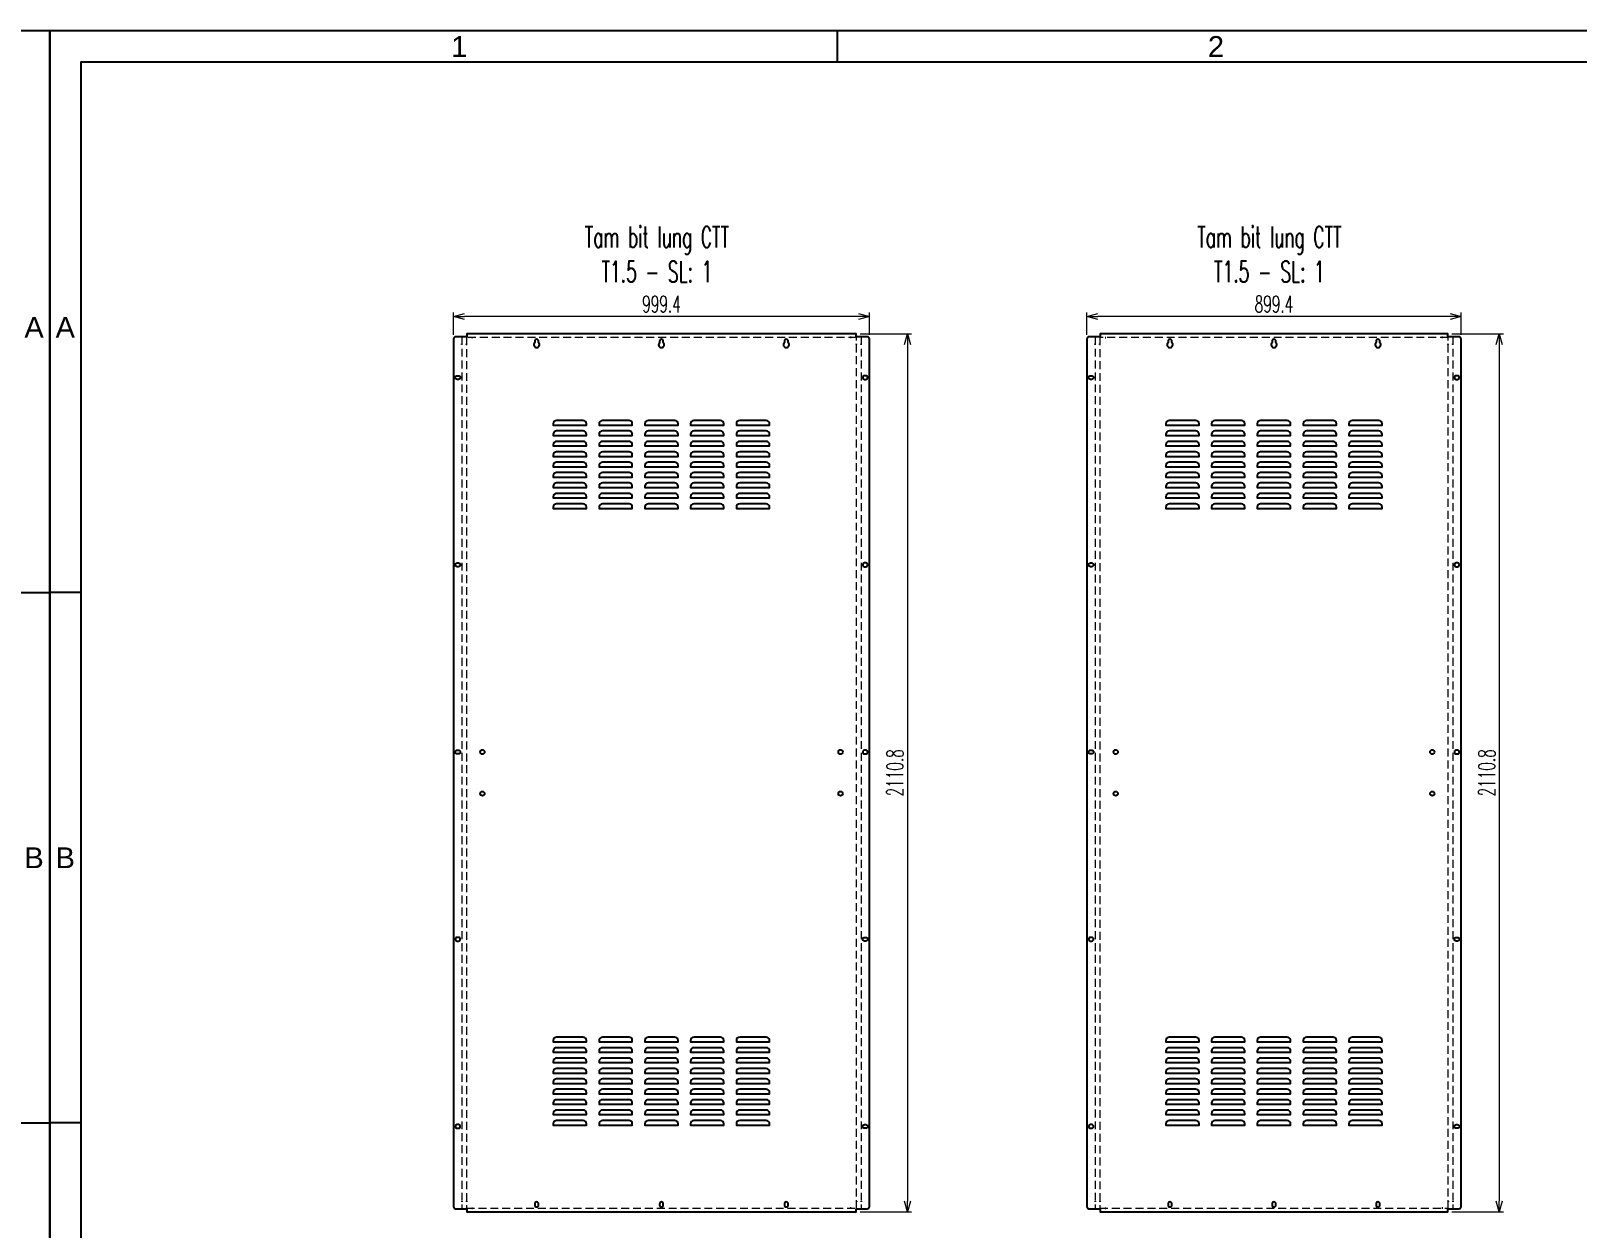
# Model space of a CAD drawing. Header units: millimetres. Extents: x 173893 to 258446, y -176540 to -123824.
# Drawn here: x 223101 to 226817, y -141211 to -138333 of the extents above; entities that cross this region are included whole.
import ezdxf
from ezdxf.enums import TextEntityAlignment as Align

# ---------------------------------------------------------------- set-up
doc = ezdxf.new("R2010")
doc.units = ezdxf.units.MM
doc.header["$LTSCALE"] = 3
doc.linetypes.add('HIDDEN', pattern=[9.525, 6.35, -3.175])
doc.layers.add('@.0.DM. NÉT CHÍNH', color=7, linetype='Continuous', lineweight=25)
doc.layers.add('@.DM. NÉT ĐỨT', color=8, linetype='HIDDEN', lineweight=9)
doc.layers.add('@.DM. KÍCH THƯỚC', color=8, linetype='Continuous', transparency=0.2)
for name, color, linetype in [('@.DM. NÉT CHÍNH', 7, 'Continuous'), ('@.DM. NÉT ĐỤC', 2, 'Continuous'), ('@.TEXT', 7, 'Continuous'), ('@.VISIBLE', 7, 'Continuous')]:
    doc.layers.add(name, color=color, linetype=linetype)
doc.styles.add('Ann_w01', font='romans.shx', dxfattribs={"width": 0.6, "bigfont": 'chineset.shx'})
doc.styles.add('Arial', font='arial.ttf')
doc.dimstyles.new('Dim 01_SC20', dxfattribs={"dimscale": 20, "dimtxt": 2, "dimasz": 1.3, "dimexe": 0.5, "dimexo": 0.5, "dimgap": 0.5, "dimtad": 1, "dimdec": 1, "dimzin": 12, "dimdsep": 46, "dimtxsty": 'Ann_w01', "dimblk": 'OPEN30', "dimcen": 1.5, "dimclrd": 6, "dimclre": 6, "dimclrt": 3, "dimadec": 1, "dimazin": 3, "dimtm": 1e-09, "dimtfac": 1, "dimtdec": 1, "dimtix": 1, "dimtmove": 0, "dimatfit": 3, "dimldrblk": 'OPEN30', "dimfxl": 1, "dimtolj": 1, "dimlwd": 0, "dimlwe": 0, "dimarcsym": 0})

# ---------------------------------------------------------------- blocks, each defined once
blk = doc.blocks.new('_Open30')
at = {"color": 0, "linetype": 'ByBlock', "lineweight": -2}
for p, q in [((-1, 0.27), (0, 0)), ((0, 0), (-1, -0.27)), ((0, 0), (-1, 0))]:
    blk.add_line(p, q, dxfattribs=at)
blk = doc.blocks.new('*D391')
at = {"layer": '@.DM. KÍCH THƯỚC', "color": 6, "lineweight": 0, "transparency": 16777216}
for p, q in [((225094.2, -139061), (225217.5, -139061)), ((225207.5, -139087), (225207.5, -141145.8)), ((225094.2, -141171.8), (225217.5, -141171.8))]:
    blk.add_line(p, q, dxfattribs=at)
at = {"layer": 'Defpoints', "color": 0, "transparency": 16777216}
for p in [(225084.2, -139061), (225084.2, -141171.8), (225207.5, -141171.8)]:
    blk.add_point(p, dxfattribs=at)
at = {"layer": '@.DM. KÍCH THƯỚC', "color": 6, "lineweight": 0, "transparency": 16777216, "xscale": 26, "yscale": 26, "zscale": 26}
for p, rotation in [((225207.5, -139061), 90), ((225207.5, -141171.8), 270)]:
    blk.add_blockref('_Open30', p, dxfattribs=dict(at, rotation=rotation))
at = {"layer": '@.DM. KÍCH THƯỚC', "color": 3, "transparency": 16777216, "insert": (225177.5, -140116.4), "char_height": 40, "attachment_point": 5, "rotation": 90, "style": 'Ann_w01'}
blk.add_mtext('\\A1;2110.8', dxfattribs=at)
blk = doc.blocks.new('*D392')
at = {"layer": '@.DM. KÍCH THƯỚC', "color": 6, "lineweight": 0, "transparency": 16777216}
for p, q in [((224116.6, -139063.4), (224116.6, -139009.7)), ((225089.9, -139019.7), (224142.6, -139019.7)), ((225115.9, -139063.4), (225115.9, -139009.7))]:
    blk.add_line(p, q, dxfattribs=at)
at = {"layer": 'Defpoints', "color": 0, "transparency": 16777216}
for p in [(224116.6, -139019.7), (224116.6, -139073.4), (225115.9, -139073.4)]:
    blk.add_point(p, dxfattribs=at)
at = {"layer": '@.DM. KÍCH THƯỚC', "color": 6, "lineweight": 0, "transparency": 16777216, "xscale": 26, "yscale": 26, "zscale": 26, "rotation": 180}
blk.add_blockref('_Open30', (224116.6, -139019.7), dxfattribs=at)
at = {"layer": '@.DM. KÍCH THƯỚC', "color": 6, "lineweight": 0, "transparency": 16777216, "xscale": 26, "yscale": 26, "zscale": 26}
blk.add_blockref('_Open30', (225115.9, -139019.7), dxfattribs=at)
at = {"layer": '@.DM. KÍCH THƯỚC', "color": 3, "transparency": 16777216, "insert": (224616.3, -138989.7), "char_height": 40, "attachment_point": 5, "style": 'Ann_w01'}
blk.add_mtext('\\A1;999.4', dxfattribs=at)
blk = doc.blocks.new('*D432')
at = {"layer": '@.DM. KÍCH THƯỚC', "color": 6, "lineweight": 0, "transparency": 16777216}
for p, q in [((226516.3, -139061), (226639.7, -139061)), ((226629.7, -139087), (226629.7, -141145.8)), ((226516.3, -141171.8), (226639.7, -141171.8))]:
    blk.add_line(p, q, dxfattribs=at)
at = {"layer": 'Defpoints', "color": 0, "transparency": 16777216}
for p in [(226506.3, -139061), (226506.3, -141171.8), (226629.7, -141171.8)]:
    blk.add_point(p, dxfattribs=at)
at = {"layer": '@.DM. KÍCH THƯỚC', "color": 6, "lineweight": 0, "transparency": 16777216, "xscale": 26, "yscale": 26, "zscale": 26}
for p, rotation in [((226629.7, -139061), 90), ((226629.7, -141171.8), 270)]:
    blk.add_blockref('_Open30', p, dxfattribs=dict(at, rotation=rotation))
at = {"layer": '@.DM. KÍCH THƯỚC', "color": 3, "transparency": 16777216, "insert": (226599.7, -140116.4), "char_height": 40, "attachment_point": 5, "rotation": 90, "style": 'Ann_w01'}
blk.add_mtext('\\A1;2110.8', dxfattribs=at)
blk = doc.blocks.new('*D433')
at = {"layer": '@.DM. KÍCH THƯỚC', "color": 6, "lineweight": 0, "transparency": 16777216}
for p, q in [((225638.7, -139063.4), (225638.7, -139009.7)), ((226512.1, -139019.7), (225664.7, -139019.7)), ((226538.1, -139063.4), (226538.1, -139009.7))]:
    blk.add_line(p, q, dxfattribs=at)
at = {"layer": 'Defpoints', "color": 0, "transparency": 16777216}
for p in [(225638.7, -139019.7), (225638.7, -139073.4), (226538.1, -139073.4)]:
    blk.add_point(p, dxfattribs=at)
at = {"layer": '@.DM. KÍCH THƯỚC', "color": 6, "lineweight": 0, "transparency": 16777216, "xscale": 26, "yscale": 26, "zscale": 26, "rotation": 180}
blk.add_blockref('_Open30', (225638.7, -139019.7), dxfattribs=at)
at = {"layer": '@.DM. KÍCH THƯỚC', "color": 6, "lineweight": 0, "transparency": 16777216, "xscale": 26, "yscale": 26, "zscale": 26}
blk.add_blockref('_Open30', (226538.1, -139019.7), dxfattribs=at)
at = {"layer": '@.DM. KÍCH THƯỚC', "color": 3, "transparency": 16777216, "insert": (226088.4, -138989.7), "char_height": 40, "attachment_point": 5, "style": 'Ann_w01'}
blk.add_mtext('\\A1;899.4', dxfattribs=at)
blk = doc.blocks.new('KHUNG BAN VE (Made by Tung)')
at = {"layer": '@.VISIBLE', "color": 8}
for p, q in [((75.75, 207), (75.75, 210)), ((3, 156), (0, 156)), ((294, 156), (297, 156)), ((3, 105), (0, 105)), ((294, 105), (297, 105))]:
    blk.add_line(p, q, dxfattribs=at)
for points in [[(0, 0), (297, 0), (297, 210), (0, 210)], [(3, 3), (294, 3), (294, 207), (3, 207)]]:
    blk.add_lwpolyline(points, close=True, dxfattribs=at)
at = {"layer": '@.TEXT', "color": 1, "style": 'Arial'}
for s, p in [('1', (39.375, 208.5)), ('2', (112.125, 208.5)), ('A', (1.5, 181.5)), ('A', (295.5, 181.5)), ('B', (1.5, 130.5)), ('B', (295.5, 130.5))]:
    blk.add_text(s, height=2, dxfattribs=at).set_placement(p, align=Align.MIDDLE_CENTER)
for tag, height, p in [('DESIGNER_NAME', 2, (38, 15.5)), ('PROJECT_CODE', 2, (258.5, 15.5)), ('SCALE', 2, (289, 15.5)), ('APPROVED_NAME', 2, (38, 10.5)), ('CUSTOMER_NAME', 2, (258.5, 10.5)), ('PAGE', 2, (289, 10.5)), ('DRAWING_NAME', 4, (173, 8)), ('TOTAL', 2, (289, 5.5))]:
    blk.add_attdef(tag, text='', height=height, dxfattribs=at).set_placement(p, align=Align.MIDDLE_CENTER)

msp = doc.modelspace()

# ---------------------------------------------------------------- linework, layer by layer
at = {"color": 2}
for points in [[(224428.26, -139269.7), (224364.26, -139269.7, 0.4142136), (224356.26, -139277.7), (224356.26, -139280.7), (224436.26, -139280.7), (224436.26, -139277.7, 0.4142136)], [(224538.26, -139269.7), (224474.26, -139269.7, 0.4142136), (224466.26, -139277.7), (224466.26, -139280.7), (224546.26, -139280.7), (224546.26, -139277.7, 0.4142136)], [(224648.26, -139269.7), (224584.26, -139269.7, 0.4142136), (224576.26, -139277.7), (224576.26, -139280.7), (224656.26, -139280.7), (224656.26, -139277.7, 0.4142136)], [(224758.26, -139269.7), (224694.26, -139269.7, 0.4142136), (224686.26, -139277.7), (224686.26, -139280.7), (224766.26, -139280.7), (224766.26, -139277.7, 0.4142136)], [(224868.26, -139269.7), (224804.26, -139269.7, 0.4142136), (224796.26, -139277.7), (224796.26, -139280.7), (224876.26, -139280.7), (224876.26, -139277.7, 0.4142136)], [(225900.41, -139269.7), (225836.41, -139269.7, 0.4142136), (225828.41, -139277.7), (225828.41, -139280.7), (225908.41, -139280.7), (225908.41, -139277.7, 0.4142136)], [(226010.41, -139269.7), (225946.41, -139269.7, 0.4142136), (225938.41, -139277.7), (225938.41, -139280.7), (226018.41, -139280.7), (226018.41, -139277.7, 0.4142136)], [(226120.41, -139269.7), (226056.41, -139269.7, 0.4142136), (226048.41, -139277.7), (226048.41, -139280.7), (226128.41, -139280.7), (226128.41, -139277.7, 0.4142136)], [(226230.41, -139269.7), (226166.41, -139269.7, 0.4142136), (226158.41, -139277.7), (226158.41, -139280.7), (226238.41, -139280.7), (226238.41, -139277.7, 0.4142136)], [(226340.41, -139269.7), (226276.41, -139269.7, 0.4142136), (226268.41, -139277.7), (226268.41, -139280.7), (226348.41, -139280.7), (226348.41, -139277.7, 0.4142136)], [(224428.26, -139294.7), (224364.26, -139294.7, 0.4142136), (224356.26, -139302.7), (224356.26, -139305.7), (224436.26, -139305.7), (224436.26, -139302.7, 0.4142136)], [(224538.26, -139294.7), (224474.26, -139294.7, 0.4142136), (224466.26, -139302.7), (224466.26, -139305.7), (224546.26, -139305.7), (224546.26, -139302.7, 0.4142136)], [(224648.26, -139294.7), (224584.26, -139294.7, 0.4142136), (224576.26, -139302.7), (224576.26, -139305.7), (224656.26, -139305.7), (224656.26, -139302.7, 0.4142136)], [(224758.26, -139294.7), (224694.26, -139294.7, 0.4142136), (224686.26, -139302.7), (224686.26, -139305.7), (224766.26, -139305.7), (224766.26, -139302.7, 0.4142136)], [(224868.26, -139294.7), (224804.26, -139294.7, 0.4142136), (224796.26, -139302.7), (224796.26, -139305.7), (224876.26, -139305.7), (224876.26, -139302.7, 0.4142136)], [(225900.41, -139294.7), (225836.41, -139294.7, 0.4142136), (225828.41, -139302.7), (225828.41, -139305.7), (225908.41, -139305.7), (225908.41, -139302.7, 0.4142136)], [(226010.41, -139294.7), (225946.41, -139294.7, 0.4142136), (225938.41, -139302.7), (225938.41, -139305.7), (226018.41, -139305.7), (226018.41, -139302.7, 0.4142136)], [(226120.41, -139294.7), (226056.41, -139294.7, 0.4142136), (226048.41, -139302.7), (226048.41, -139305.7), (226128.41, -139305.7), (226128.41, -139302.7, 0.4142136)], [(226230.41, -139294.7), (226166.41, -139294.7, 0.4142136), (226158.41, -139302.7), (226158.41, -139305.7), (226238.41, -139305.7), (226238.41, -139302.7, 0.4142136)], [(226340.41, -139294.7), (226276.41, -139294.7, 0.4142136), (226268.41, -139302.7), (226268.41, -139305.7), (226348.41, -139305.7), (226348.41, -139302.7, 0.4142136)], [(224428.26, -139319.7), (224364.26, -139319.7, 0.4142136), (224356.26, -139327.7), (224356.26, -139330.7), (224436.26, -139330.7), (224436.26, -139327.7, 0.4142136)], [(224428.26, -139344.7), (224364.26, -139344.7, 0.4142136), (224356.26, -139352.7), (224356.26, -139355.7), (224436.26, -139355.7), (224436.26, -139352.7, 0.4142136)], [(224538.26, -139319.7), (224474.26, -139319.7, 0.4142136), (224466.26, -139327.7), (224466.26, -139330.7), (224546.26, -139330.7), (224546.26, -139327.7, 0.4142136)], [(224538.26, -139344.7), (224474.26, -139344.7, 0.4142136), (224466.26, -139352.7), (224466.26, -139355.7), (224546.26, -139355.7), (224546.26, -139352.7, 0.4142136)], [(224648.26, -139319.7), (224584.26, -139319.7, 0.4142136), (224576.26, -139327.7), (224576.26, -139330.7), (224656.26, -139330.7), (224656.26, -139327.7, 0.4142136)], [(224648.26, -139344.7), (224584.26, -139344.7, 0.4142136), (224576.26, -139352.7), (224576.26, -139355.7), (224656.26, -139355.7), (224656.26, -139352.7, 0.4142136)], [(224758.26, -139319.7), (224694.26, -139319.7, 0.4142136), (224686.26, -139327.7), (224686.26, -139330.7), (224766.26, -139330.7), (224766.26, -139327.7, 0.4142136)], [(224758.26, -139344.7), (224694.26, -139344.7, 0.4142136), (224686.26, -139352.7), (224686.26, -139355.7), (224766.26, -139355.7), (224766.26, -139352.7, 0.4142136)], [(224868.26, -139319.7), (224804.26, -139319.7, 0.4142136), (224796.26, -139327.7), (224796.26, -139330.7), (224876.26, -139330.7), (224876.26, -139327.7, 0.4142136)], [(224868.26, -139344.7), (224804.26, -139344.7, 0.4142136), (224796.26, -139352.7), (224796.26, -139355.7), (224876.26, -139355.7), (224876.26, -139352.7, 0.4142136)], [(225900.41, -139319.7), (225836.41, -139319.7, 0.4142136), (225828.41, -139327.7), (225828.41, -139330.7), (225908.41, -139330.7), (225908.41, -139327.7, 0.4142136)], [(225900.41, -139344.7), (225836.41, -139344.7, 0.4142136), (225828.41, -139352.7), (225828.41, -139355.7), (225908.41, -139355.7), (225908.41, -139352.7, 0.4142136)], [(226010.41, -139319.7), (225946.41, -139319.7, 0.4142136), (225938.41, -139327.7), (225938.41, -139330.7), (226018.41, -139330.7), (226018.41, -139327.7, 0.4142136)], [(226010.41, -139344.7), (225946.41, -139344.7, 0.4142136), (225938.41, -139352.7), (225938.41, -139355.7), (226018.41, -139355.7), (226018.41, -139352.7, 0.4142136)], [(226120.41, -139319.7), (226056.41, -139319.7, 0.4142136), (226048.41, -139327.7), (226048.41, -139330.7), (226128.41, -139330.7), (226128.41, -139327.7, 0.4142136)], [(226120.41, -139344.7), (226056.41, -139344.7, 0.4142136), (226048.41, -139352.7), (226048.41, -139355.7), (226128.41, -139355.7), (226128.41, -139352.7, 0.4142136)], [(226230.41, -139319.7), (226166.41, -139319.7, 0.4142136), (226158.41, -139327.7), (226158.41, -139330.7), (226238.41, -139330.7), (226238.41, -139327.7, 0.4142136)], [(226230.41, -139344.7), (226166.41, -139344.7, 0.4142136), (226158.41, -139352.7), (226158.41, -139355.7), (226238.41, -139355.7), (226238.41, -139352.7, 0.4142136)], [(226340.41, -139319.7), (226276.41, -139319.7, 0.4142136), (226268.41, -139327.7), (226268.41, -139330.7), (226348.41, -139330.7), (226348.41, -139327.7, 0.4142136)], [(226340.41, -139344.7), (226276.41, -139344.7, 0.4142136), (226268.41, -139352.7), (226268.41, -139355.7), (226348.41, -139355.7), (226348.41, -139352.7, 0.4142136)], [(224428.26, -139369.7), (224364.26, -139369.7, 0.4142136), (224356.26, -139377.7), (224356.26, -139380.7), (224436.26, -139380.7), (224436.26, -139377.7, 0.4142136)], [(224538.26, -139369.7), (224474.26, -139369.7, 0.4142136), (224466.26, -139377.7), (224466.26, -139380.7), (224546.26, -139380.7), (224546.26, -139377.7, 0.4142136)], [(224648.26, -139369.7), (224584.26, -139369.7, 0.4142136), (224576.26, -139377.7), (224576.26, -139380.7), (224656.26, -139380.7), (224656.26, -139377.7, 0.4142136)], [(224758.26, -139369.7), (224694.26, -139369.7, 0.4142136), (224686.26, -139377.7), (224686.26, -139380.7), (224766.26, -139380.7), (224766.26, -139377.7, 0.4142136)], [(224868.26, -139369.7), (224804.26, -139369.7, 0.4142136), (224796.26, -139377.7), (224796.26, -139380.7), (224876.26, -139380.7), (224876.26, -139377.7, 0.4142136)], [(225900.41, -139369.7), (225836.41, -139369.7, 0.4142136), (225828.41, -139377.7), (225828.41, -139380.7), (225908.41, -139380.7), (225908.41, -139377.7, 0.4142136)], [(226010.41, -139369.7), (225946.41, -139369.7, 0.4142136), (225938.41, -139377.7), (225938.41, -139380.7), (226018.41, -139380.7), (226018.41, -139377.7, 0.4142136)], [(226120.41, -139369.7), (226056.41, -139369.7, 0.4142136), (226048.41, -139377.7), (226048.41, -139380.7), (226128.41, -139380.7), (226128.41, -139377.7, 0.4142136)], [(226230.41, -139369.7), (226166.41, -139369.7, 0.4142136), (226158.41, -139377.7), (226158.41, -139380.7), (226238.41, -139380.7), (226238.41, -139377.7, 0.4142136)], [(226340.41, -139369.7), (226276.41, -139369.7, 0.4142136), (226268.41, -139377.7), (226268.41, -139380.7), (226348.41, -139380.7), (226348.41, -139377.7, 0.4142136)], [(224428.26, -139394.7), (224364.26, -139394.7, 0.4142136), (224356.26, -139402.7), (224356.26, -139405.7), (224436.26, -139405.7), (224436.26, -139402.7, 0.4142136)], [(224428.26, -139419.7), (224364.26, -139419.7, 0.4142136), (224356.26, -139427.7), (224356.26, -139430.7), (224436.26, -139430.7), (224436.26, -139427.7, 0.4142136)], [(224538.26, -139394.7), (224474.26, -139394.7, 0.4142136), (224466.26, -139402.7), (224466.26, -139405.7), (224546.26, -139405.7), (224546.26, -139402.7, 0.4142136)], [(224538.26, -139419.7), (224474.26, -139419.7, 0.4142136), (224466.26, -139427.7), (224466.26, -139430.7), (224546.26, -139430.7), (224546.26, -139427.7, 0.4142136)], [(224648.26, -139394.7), (224584.26, -139394.7, 0.4142136), (224576.26, -139402.7), (224576.26, -139405.7), (224656.26, -139405.7), (224656.26, -139402.7, 0.4142136)], [(224648.26, -139419.7), (224584.26, -139419.7, 0.4142136), (224576.26, -139427.7), (224576.26, -139430.7), (224656.26, -139430.7), (224656.26, -139427.7, 0.4142136)], [(224758.26, -139394.7), (224694.26, -139394.7, 0.4142136), (224686.26, -139402.7), (224686.26, -139405.7), (224766.26, -139405.7), (224766.26, -139402.7, 0.4142136)], [(224758.26, -139419.7), (224694.26, -139419.7, 0.4142136), (224686.26, -139427.7), (224686.26, -139430.7), (224766.26, -139430.7), (224766.26, -139427.7, 0.4142136)], [(224868.26, -139394.7), (224804.26, -139394.7, 0.4142136), (224796.26, -139402.7), (224796.26, -139405.7), (224876.26, -139405.7), (224876.26, -139402.7, 0.4142136)], [(224868.26, -139419.7), (224804.26, -139419.7, 0.4142136), (224796.26, -139427.7), (224796.26, -139430.7), (224876.26, -139430.7), (224876.26, -139427.7, 0.4142136)], [(225900.41, -139394.7), (225836.41, -139394.7, 0.4142136), (225828.41, -139402.7), (225828.41, -139405.7), (225908.41, -139405.7), (225908.41, -139402.7, 0.4142136)], [(225900.41, -139419.7), (225836.41, -139419.7, 0.4142136), (225828.41, -139427.7), (225828.41, -139430.7), (225908.41, -139430.7), (225908.41, -139427.7, 0.4142136)], [(226010.41, -139394.7), (225946.41, -139394.7, 0.4142136), (225938.41, -139402.7), (225938.41, -139405.7), (226018.41, -139405.7), (226018.41, -139402.7, 0.4142136)], [(226010.41, -139419.7), (225946.41, -139419.7, 0.4142136), (225938.41, -139427.7), (225938.41, -139430.7), (226018.41, -139430.7), (226018.41, -139427.7, 0.4142136)], [(226120.41, -139394.7), (226056.41, -139394.7, 0.4142136), (226048.41, -139402.7), (226048.41, -139405.7), (226128.41, -139405.7), (226128.41, -139402.7, 0.4142136)], [(226120.41, -139419.7), (226056.41, -139419.7, 0.4142136), (226048.41, -139427.7), (226048.41, -139430.7), (226128.41, -139430.7), (226128.41, -139427.7, 0.4142136)], [(226230.41, -139394.7), (226166.41, -139394.7, 0.4142136), (226158.41, -139402.7), (226158.41, -139405.7), (226238.41, -139405.7), (226238.41, -139402.7, 0.4142136)], [(226230.41, -139419.7), (226166.41, -139419.7, 0.4142136), (226158.41, -139427.7), (226158.41, -139430.7), (226238.41, -139430.7), (226238.41, -139427.7, 0.4142136)], [(226340.41, -139394.7), (226276.41, -139394.7, 0.4142136), (226268.41, -139402.7), (226268.41, -139405.7), (226348.41, -139405.7), (226348.41, -139402.7, 0.4142136)], [(226340.41, -139419.7), (226276.41, -139419.7, 0.4142136), (226268.41, -139427.7), (226268.41, -139430.7), (226348.41, -139430.7), (226348.41, -139427.7, 0.4142136)], [(224428.26, -139444.7), (224364.26, -139444.7, 0.4142136), (224356.26, -139452.7), (224356.26, -139455.7), (224436.26, -139455.7), (224436.26, -139452.7, 0.4142136)], [(224538.26, -139444.7), (224474.26, -139444.7, 0.4142136), (224466.26, -139452.7), (224466.26, -139455.7), (224546.26, -139455.7), (224546.26, -139452.7, 0.4142136)], [(224648.26, -139444.7), (224584.26, -139444.7, 0.4142136), (224576.26, -139452.7), (224576.26, -139455.7), (224656.26, -139455.7), (224656.26, -139452.7, 0.4142136)], [(224758.26, -139444.7), (224694.26, -139444.7, 0.4142136), (224686.26, -139452.7), (224686.26, -139455.7), (224766.26, -139455.7), (224766.26, -139452.7, 0.4142136)], [(224868.26, -139444.7), (224804.26, -139444.7, 0.4142136), (224796.26, -139452.7), (224796.26, -139455.7), (224876.26, -139455.7), (224876.26, -139452.7, 0.4142136)], [(225900.41, -139444.7), (225836.41, -139444.7, 0.4142136), (225828.41, -139452.7), (225828.41, -139455.7), (225908.41, -139455.7), (225908.41, -139452.7, 0.4142136)], [(226010.41, -139444.7), (225946.41, -139444.7, 0.4142136), (225938.41, -139452.7), (225938.41, -139455.7), (226018.41, -139455.7), (226018.41, -139452.7, 0.4142136)], [(226120.41, -139444.7), (226056.41, -139444.7, 0.4142136), (226048.41, -139452.7), (226048.41, -139455.7), (226128.41, -139455.7), (226128.41, -139452.7, 0.4142136)], [(226230.41, -139444.7), (226166.41, -139444.7, 0.4142136), (226158.41, -139452.7), (226158.41, -139455.7), (226238.41, -139455.7), (226238.41, -139452.7, 0.4142136)], [(226340.41, -139444.7), (226276.41, -139444.7, 0.4142136), (226268.41, -139452.7), (226268.41, -139455.7), (226348.41, -139455.7), (226348.41, -139452.7, 0.4142136)], [(224428.26, -139469.7), (224364.26, -139469.7, 0.4142136), (224356.26, -139477.7), (224356.26, -139480.7), (224436.26, -139480.7), (224436.26, -139477.7, 0.4142136)], [(224538.26, -139469.7), (224474.26, -139469.7, 0.4142136), (224466.26, -139477.7), (224466.26, -139480.7), (224546.26, -139480.7), (224546.26, -139477.7, 0.4142136)], [(224648.26, -139469.7), (224584.26, -139469.7, 0.4142136), (224576.26, -139477.7), (224576.26, -139480.7), (224656.26, -139480.7), (224656.26, -139477.7, 0.4142136)], [(224758.26, -139469.7), (224694.26, -139469.7, 0.4142136), (224686.26, -139477.7), (224686.26, -139480.7), (224766.26, -139480.7), (224766.26, -139477.7, 0.4142136)], [(224868.26, -139469.7), (224804.26, -139469.7, 0.4142136), (224796.26, -139477.7), (224796.26, -139480.7), (224876.26, -139480.7), (224876.26, -139477.7, 0.4142136)], [(225900.41, -139469.7), (225836.41, -139469.7, 0.4142136), (225828.41, -139477.7), (225828.41, -139480.7), (225908.41, -139480.7), (225908.41, -139477.7, 0.4142136)], [(226010.41, -139469.7), (225946.41, -139469.7, 0.4142136), (225938.41, -139477.7), (225938.41, -139480.7), (226018.41, -139480.7), (226018.41, -139477.7, 0.4142136)], [(226120.41, -139469.7), (226056.41, -139469.7, 0.4142136), (226048.41, -139477.7), (226048.41, -139480.7), (226128.41, -139480.7), (226128.41, -139477.7, 0.4142136)], [(226230.41, -139469.7), (226166.41, -139469.7, 0.4142136), (226158.41, -139477.7), (226158.41, -139480.7), (226238.41, -139480.7), (226238.41, -139477.7, 0.4142136)], [(226340.41, -139469.7), (226276.41, -139469.7, 0.4142136), (226268.41, -139477.7), (226268.41, -139480.7), (226348.41, -139480.7), (226348.41, -139477.7, 0.4142136)], [(224428.26, -140752.1), (224364.26, -140752.1, 0.4142136), (224356.26, -140760.1), (224356.26, -140763.1), (224436.26, -140763.1), (224436.26, -140760.1, 0.4142136)], [(224538.26, -140752.1), (224474.26, -140752.1, 0.4142136), (224466.26, -140760.1), (224466.26, -140763.1), (224546.26, -140763.1), (224546.26, -140760.1, 0.4142136)], [(224648.26, -140752.1), (224584.26, -140752.1, 0.4142136), (224576.26, -140760.1), (224576.26, -140763.1), (224656.26, -140763.1), (224656.26, -140760.1, 0.4142136)], [(224758.26, -140752.1), (224694.26, -140752.1, 0.4142136), (224686.26, -140760.1), (224686.26, -140763.1), (224766.26, -140763.1), (224766.26, -140760.1, 0.4142136)], [(224868.26, -140752.1), (224804.26, -140752.1, 0.4142136), (224796.26, -140760.1), (224796.26, -140763.1), (224876.26, -140763.1), (224876.26, -140760.1, 0.4142136)], [(225900.41, -140752.1), (225836.41, -140752.1, 0.4142136), (225828.41, -140760.1), (225828.41, -140763.1), (225908.41, -140763.1), (225908.41, -140760.1, 0.4142136)], [(226010.41, -140752.1), (225946.41, -140752.1, 0.4142136), (225938.41, -140760.1), (225938.41, -140763.1), (226018.41, -140763.1), (226018.41, -140760.1, 0.4142136)], [(226120.41, -140752.1), (226056.41, -140752.1, 0.4142136), (226048.41, -140760.1), (226048.41, -140763.1), (226128.41, -140763.1), (226128.41, -140760.1, 0.4142136)], [(226230.41, -140752.1), (226166.41, -140752.1, 0.4142136), (226158.41, -140760.1), (226158.41, -140763.1), (226238.41, -140763.1), (226238.41, -140760.1, 0.4142136)], [(226340.41, -140752.1), (226276.41, -140752.1, 0.4142136), (226268.41, -140760.1), (226268.41, -140763.1), (226348.41, -140763.1), (226348.41, -140760.1, 0.4142136)], [(224428.26, -140777.1), (224364.26, -140777.1, 0.4142136), (224356.26, -140785.1), (224356.26, -140788.1), (224436.26, -140788.1), (224436.26, -140785.1, 0.4142136)], [(224428.26, -140802.1), (224364.26, -140802.1, 0.4142136), (224356.26, -140810.1), (224356.26, -140813.1), (224436.26, -140813.1), (224436.26, -140810.1, 0.4142136)], [(224538.26, -140777.1), (224474.26, -140777.1, 0.4142136), (224466.26, -140785.1), (224466.26, -140788.1), (224546.26, -140788.1), (224546.26, -140785.1, 0.4142136)], [(224538.26, -140802.1), (224474.26, -140802.1, 0.4142136), (224466.26, -140810.1), (224466.26, -140813.1), (224546.26, -140813.1), (224546.26, -140810.1, 0.4142136)], [(224648.26, -140777.1), (224584.26, -140777.1, 0.4142136), (224576.26, -140785.1), (224576.26, -140788.1), (224656.26, -140788.1), (224656.26, -140785.1, 0.4142136)], [(224648.26, -140802.1), (224584.26, -140802.1, 0.4142136), (224576.26, -140810.1), (224576.26, -140813.1), (224656.26, -140813.1), (224656.26, -140810.1, 0.4142136)], [(224758.26, -140777.1), (224694.26, -140777.1, 0.4142136), (224686.26, -140785.1), (224686.26, -140788.1), (224766.26, -140788.1), (224766.26, -140785.1, 0.4142136)], [(224758.26, -140802.1), (224694.26, -140802.1, 0.4142136), (224686.26, -140810.1), (224686.26, -140813.1), (224766.26, -140813.1), (224766.26, -140810.1, 0.4142136)], [(224868.26, -140777.1), (224804.26, -140777.1, 0.4142136), (224796.26, -140785.1), (224796.26, -140788.1), (224876.26, -140788.1), (224876.26, -140785.1, 0.4142136)], [(224868.26, -140802.1), (224804.26, -140802.1, 0.4142136), (224796.26, -140810.1), (224796.26, -140813.1), (224876.26, -140813.1), (224876.26, -140810.1, 0.4142136)], [(225900.41, -140777.1), (225836.41, -140777.1, 0.4142136), (225828.41, -140785.1), (225828.41, -140788.1), (225908.41, -140788.1), (225908.41, -140785.1, 0.4142136)], [(225900.41, -140802.1), (225836.41, -140802.1, 0.4142136), (225828.41, -140810.1), (225828.41, -140813.1), (225908.41, -140813.1), (225908.41, -140810.1, 0.4142136)], [(226010.41, -140777.1), (225946.41, -140777.1, 0.4142136), (225938.41, -140785.1), (225938.41, -140788.1), (226018.41, -140788.1), (226018.41, -140785.1, 0.4142136)], [(226010.41, -140802.1), (225946.41, -140802.1, 0.4142136), (225938.41, -140810.1), (225938.41, -140813.1), (226018.41, -140813.1), (226018.41, -140810.1, 0.4142136)], [(226120.41, -140777.1), (226056.41, -140777.1, 0.4142136), (226048.41, -140785.1), (226048.41, -140788.1), (226128.41, -140788.1), (226128.41, -140785.1, 0.4142136)], [(226120.41, -140802.1), (226056.41, -140802.1, 0.4142136), (226048.41, -140810.1), (226048.41, -140813.1), (226128.41, -140813.1), (226128.41, -140810.1, 0.4142136)], [(226230.41, -140777.1), (226166.41, -140777.1, 0.4142136), (226158.41, -140785.1), (226158.41, -140788.1), (226238.41, -140788.1), (226238.41, -140785.1, 0.4142136)], [(226230.41, -140802.1), (226166.41, -140802.1, 0.4142136), (226158.41, -140810.1), (226158.41, -140813.1), (226238.41, -140813.1), (226238.41, -140810.1, 0.4142136)], [(226340.41, -140777.1), (226276.41, -140777.1, 0.4142136), (226268.41, -140785.1), (226268.41, -140788.1), (226348.41, -140788.1), (226348.41, -140785.1, 0.4142136)], [(226340.41, -140802.1), (226276.41, -140802.1, 0.4142136), (226268.41, -140810.1), (226268.41, -140813.1), (226348.41, -140813.1), (226348.41, -140810.1, 0.4142136)], [(224428.26, -140827.1), (224364.26, -140827.1, 0.4142136), (224356.26, -140835.1), (224356.26, -140838.1), (224436.26, -140838.1), (224436.26, -140835.1, 0.4142136)], [(224538.26, -140827.1), (224474.26, -140827.1, 0.4142136), (224466.26, -140835.1), (224466.26, -140838.1), (224546.26, -140838.1), (224546.26, -140835.1, 0.4142136)], [(224648.26, -140827.1), (224584.26, -140827.1, 0.4142136), (224576.26, -140835.1), (224576.26, -140838.1), (224656.26, -140838.1), (224656.26, -140835.1, 0.4142136)], [(224758.26, -140827.1), (224694.26, -140827.1, 0.4142136), (224686.26, -140835.1), (224686.26, -140838.1), (224766.26, -140838.1), (224766.26, -140835.1, 0.4142136)], [(224868.26, -140827.1), (224804.26, -140827.1, 0.4142136), (224796.26, -140835.1), (224796.26, -140838.1), (224876.26, -140838.1), (224876.26, -140835.1, 0.4142136)], [(225900.41, -140827.1), (225836.41, -140827.1, 0.4142136), (225828.41, -140835.1), (225828.41, -140838.1), (225908.41, -140838.1), (225908.41, -140835.1, 0.4142136)], [(226010.41, -140827.1), (225946.41, -140827.1, 0.4142136), (225938.41, -140835.1), (225938.41, -140838.1), (226018.41, -140838.1), (226018.41, -140835.1, 0.4142136)], [(226120.41, -140827.1), (226056.41, -140827.1, 0.4142136), (226048.41, -140835.1), (226048.41, -140838.1), (226128.41, -140838.1), (226128.41, -140835.1, 0.4142136)], [(226230.41, -140827.1), (226166.41, -140827.1, 0.4142136), (226158.41, -140835.1), (226158.41, -140838.1), (226238.41, -140838.1), (226238.41, -140835.1, 0.4142136)], [(226340.41, -140827.1), (226276.41, -140827.1, 0.4142136), (226268.41, -140835.1), (226268.41, -140838.1), (226348.41, -140838.1), (226348.41, -140835.1, 0.4142136)], [(224428.26, -140852.1), (224364.26, -140852.1, 0.4142136), (224356.26, -140860.1), (224356.26, -140863.1), (224436.26, -140863.1), (224436.26, -140860.1, 0.4142136)], [(224428.26, -140877.1), (224364.26, -140877.1, 0.4142136), (224356.26, -140885.1), (224356.26, -140888.1), (224436.26, -140888.1), (224436.26, -140885.1, 0.4142136)], [(224538.26, -140852.1), (224474.26, -140852.1, 0.4142136), (224466.26, -140860.1), (224466.26, -140863.1), (224546.26, -140863.1), (224546.26, -140860.1, 0.4142136)], [(224538.26, -140877.1), (224474.26, -140877.1, 0.4142136), (224466.26, -140885.1), (224466.26, -140888.1), (224546.26, -140888.1), (224546.26, -140885.1, 0.4142136)], [(224648.26, -140852.1), (224584.26, -140852.1, 0.4142136), (224576.26, -140860.1), (224576.26, -140863.1), (224656.26, -140863.1), (224656.26, -140860.1, 0.4142136)], [(224648.26, -140877.1), (224584.26, -140877.1, 0.4142136), (224576.26, -140885.1), (224576.26, -140888.1), (224656.26, -140888.1), (224656.26, -140885.1, 0.4142136)], [(224758.26, -140852.1), (224694.26, -140852.1, 0.4142136), (224686.26, -140860.1), (224686.26, -140863.1), (224766.26, -140863.1), (224766.26, -140860.1, 0.4142136)], [(224758.26, -140877.1), (224694.26, -140877.1, 0.4142136), (224686.26, -140885.1), (224686.26, -140888.1), (224766.26, -140888.1), (224766.26, -140885.1, 0.4142136)], [(224868.26, -140852.1), (224804.26, -140852.1, 0.4142136), (224796.26, -140860.1), (224796.26, -140863.1), (224876.26, -140863.1), (224876.26, -140860.1, 0.4142136)], [(224868.26, -140877.1), (224804.26, -140877.1, 0.4142136), (224796.26, -140885.1), (224796.26, -140888.1), (224876.26, -140888.1), (224876.26, -140885.1, 0.4142136)], [(225900.41, -140852.1), (225836.41, -140852.1, 0.4142136), (225828.41, -140860.1), (225828.41, -140863.1), (225908.41, -140863.1), (225908.41, -140860.1, 0.4142136)], [(225900.41, -140877.1), (225836.41, -140877.1, 0.4142136), (225828.41, -140885.1), (225828.41, -140888.1), (225908.41, -140888.1), (225908.41, -140885.1, 0.4142136)], [(226010.41, -140852.1), (225946.41, -140852.1, 0.4142136), (225938.41, -140860.1), (225938.41, -140863.1), (226018.41, -140863.1), (226018.41, -140860.1, 0.4142136)], [(226010.41, -140877.1), (225946.41, -140877.1, 0.4142136), (225938.41, -140885.1), (225938.41, -140888.1), (226018.41, -140888.1), (226018.41, -140885.1, 0.4142136)], [(226120.41, -140852.1), (226056.41, -140852.1, 0.4142136), (226048.41, -140860.1), (226048.41, -140863.1), (226128.41, -140863.1), (226128.41, -140860.1, 0.4142136)], [(226120.41, -140877.1), (226056.41, -140877.1, 0.4142136), (226048.41, -140885.1), (226048.41, -140888.1), (226128.41, -140888.1), (226128.41, -140885.1, 0.4142136)], [(226230.41, -140852.1), (226166.41, -140852.1, 0.4142136), (226158.41, -140860.1), (226158.41, -140863.1), (226238.41, -140863.1), (226238.41, -140860.1, 0.4142136)], [(226230.41, -140877.1), (226166.41, -140877.1, 0.4142136), (226158.41, -140885.1), (226158.41, -140888.1), (226238.41, -140888.1), (226238.41, -140885.1, 0.4142136)], [(226340.41, -140852.1), (226276.41, -140852.1, 0.4142136), (226268.41, -140860.1), (226268.41, -140863.1), (226348.41, -140863.1), (226348.41, -140860.1, 0.4142136)], [(226340.41, -140877.1), (226276.41, -140877.1, 0.4142136), (226268.41, -140885.1), (226268.41, -140888.1), (226348.41, -140888.1), (226348.41, -140885.1, 0.4142136)], [(224428.26, -140902.1), (224364.26, -140902.1, 0.4142136), (224356.26, -140910.1), (224356.26, -140913.1), (224436.26, -140913.1), (224436.26, -140910.1, 0.4142136)], [(224538.26, -140902.1), (224474.26, -140902.1, 0.4142136), (224466.26, -140910.1), (224466.26, -140913.1), (224546.26, -140913.1), (224546.26, -140910.1, 0.4142136)], [(224648.26, -140902.1), (224584.26, -140902.1, 0.4142136), (224576.26, -140910.1), (224576.26, -140913.1), (224656.26, -140913.1), (224656.26, -140910.1, 0.4142136)], [(224758.26, -140902.1), (224694.26, -140902.1, 0.4142136), (224686.26, -140910.1), (224686.26, -140913.1), (224766.26, -140913.1), (224766.26, -140910.1, 0.4142136)], [(224868.26, -140902.1), (224804.26, -140902.1, 0.4142136), (224796.26, -140910.1), (224796.26, -140913.1), (224876.26, -140913.1), (224876.26, -140910.1, 0.4142136)], [(225900.41, -140902.1), (225836.41, -140902.1, 0.4142136), (225828.41, -140910.1), (225828.41, -140913.1), (225908.41, -140913.1), (225908.41, -140910.1, 0.4142136)], [(226010.41, -140902.1), (225946.41, -140902.1, 0.4142136), (225938.41, -140910.1), (225938.41, -140913.1), (226018.41, -140913.1), (226018.41, -140910.1, 0.4142136)], [(226120.41, -140902.1), (226056.41, -140902.1, 0.4142136), (226048.41, -140910.1), (226048.41, -140913.1), (226128.41, -140913.1), (226128.41, -140910.1, 0.4142136)], [(226230.41, -140902.1), (226166.41, -140902.1, 0.4142136), (226158.41, -140910.1), (226158.41, -140913.1), (226238.41, -140913.1), (226238.41, -140910.1, 0.4142136)], [(226340.41, -140902.1), (226276.41, -140902.1, 0.4142136), (226268.41, -140910.1), (226268.41, -140913.1), (226348.41, -140913.1), (226348.41, -140910.1, 0.4142136)], [(224428.26, -140927.1), (224364.26, -140927.1, 0.4142136), (224356.26, -140935.1), (224356.26, -140938.1), (224436.26, -140938.1), (224436.26, -140935.1, 0.4142136)], [(224428.26, -140952.1), (224364.26, -140952.1, 0.4142136), (224356.26, -140960.1), (224356.26, -140963.1), (224436.26, -140963.1), (224436.26, -140960.1, 0.4142136)], [(224538.26, -140927.1), (224474.26, -140927.1, 0.4142136), (224466.26, -140935.1), (224466.26, -140938.1), (224546.26, -140938.1), (224546.26, -140935.1, 0.4142136)], [(224538.26, -140952.1), (224474.26, -140952.1, 0.4142136), (224466.26, -140960.1), (224466.26, -140963.1), (224546.26, -140963.1), (224546.26, -140960.1, 0.4142136)], [(224648.26, -140927.1), (224584.26, -140927.1, 0.4142136), (224576.26, -140935.1), (224576.26, -140938.1), (224656.26, -140938.1), (224656.26, -140935.1, 0.4142136)], [(224648.26, -140952.1), (224584.26, -140952.1, 0.4142136), (224576.26, -140960.1), (224576.26, -140963.1), (224656.26, -140963.1), (224656.26, -140960.1, 0.4142136)], [(224758.26, -140927.1), (224694.26, -140927.1, 0.4142136), (224686.26, -140935.1), (224686.26, -140938.1), (224766.26, -140938.1), (224766.26, -140935.1, 0.4142136)], [(224758.26, -140952.1), (224694.26, -140952.1, 0.4142136), (224686.26, -140960.1), (224686.26, -140963.1), (224766.26, -140963.1), (224766.26, -140960.1, 0.4142136)], [(224868.26, -140927.1), (224804.26, -140927.1, 0.4142136), (224796.26, -140935.1), (224796.26, -140938.1), (224876.26, -140938.1), (224876.26, -140935.1, 0.4142136)], [(224868.26, -140952.1), (224804.26, -140952.1, 0.4142136), (224796.26, -140960.1), (224796.26, -140963.1), (224876.26, -140963.1), (224876.26, -140960.1, 0.4142136)], [(225900.41, -140927.1), (225836.41, -140927.1, 0.4142136), (225828.41, -140935.1), (225828.41, -140938.1), (225908.41, -140938.1), (225908.41, -140935.1, 0.4142136)], [(225900.41, -140952.1), (225836.41, -140952.1, 0.4142136), (225828.41, -140960.1), (225828.41, -140963.1), (225908.41, -140963.1), (225908.41, -140960.1, 0.4142136)], [(226010.41, -140927.1), (225946.41, -140927.1, 0.4142136), (225938.41, -140935.1), (225938.41, -140938.1), (226018.41, -140938.1), (226018.41, -140935.1, 0.4142136)], [(226010.41, -140952.1), (225946.41, -140952.1, 0.4142136), (225938.41, -140960.1), (225938.41, -140963.1), (226018.41, -140963.1), (226018.41, -140960.1, 0.4142136)], [(226120.41, -140927.1), (226056.41, -140927.1, 0.4142136), (226048.41, -140935.1), (226048.41, -140938.1), (226128.41, -140938.1), (226128.41, -140935.1, 0.4142136)], [(226120.41, -140952.1), (226056.41, -140952.1, 0.4142136), (226048.41, -140960.1), (226048.41, -140963.1), (226128.41, -140963.1), (226128.41, -140960.1, 0.4142136)], [(226230.41, -140927.1), (226166.41, -140927.1, 0.4142136), (226158.41, -140935.1), (226158.41, -140938.1), (226238.41, -140938.1), (226238.41, -140935.1, 0.4142136)], [(226230.41, -140952.1), (226166.41, -140952.1, 0.4142136), (226158.41, -140960.1), (226158.41, -140963.1), (226238.41, -140963.1), (226238.41, -140960.1, 0.4142136)], [(226340.41, -140927.1), (226276.41, -140927.1, 0.4142136), (226268.41, -140935.1), (226268.41, -140938.1), (226348.41, -140938.1), (226348.41, -140935.1, 0.4142136)], [(226340.41, -140952.1), (226276.41, -140952.1, 0.4142136), (226268.41, -140960.1), (226268.41, -140963.1), (226348.41, -140963.1), (226348.41, -140960.1, 0.4142136)]]:
    msp.add_lwpolyline(points, format="xyb", close=True, dxfattribs=at)
at = {"layer": '@.DM. NÉT CHÍNH', "color": 1}
for p, q in [((224136.56, -139087.08), (224136.56, -139085.08)), ((224147.86, -139087.08), (224147.86, -139085.08)), ((224160.48, -139069.7), (224162.48, -139069.7)), ((225072.04, -139069.7), (225070.04, -139069.7)), ((225084.66, -139087.08), (225084.66, -139085.08)), ((225095.96, -139087.08), (225095.96, -139085.08)), ((225658.71, -139087.08), (225658.71, -139085.08)), ((225670.01, -139087.08), (225670.01, -139085.08)), ((225682.63, -139069.7), (225684.63, -139069.7)), ((226494.19, -139069.7), (226492.19, -139069.7)), ((226506.81, -139087.08), (226506.81, -139085.08)), ((226518.11, -139087.08), (226518.11, -139085.08)), ((224136.56, -141145.73), (224136.56, -141147.73)), ((224147.86, -141145.73), (224147.86, -141147.73)), ((224160.48, -141163.1), (224162.48, -141163.1)), ((225072.04, -141163.1), (225070.04, -141163.1)), ((225084.66, -141145.73), (225084.66, -141147.73)), ((225095.96, -141145.73), (225095.96, -141147.73)), ((225658.71, -141145.73), (225658.71, -141147.73)), ((225670.01, -141145.73), (225670.01, -141147.73)), ((225682.63, -141163.1), (225684.63, -141163.1)), ((226494.19, -141163.1), (226492.19, -141163.1)), ((226506.81, -141145.73), (226506.81, -141147.73)), ((226518.11, -141145.73), (226518.11, -141147.73))]:
    msp.add_line(p, q, dxfattribs=at)
at = {"layer": '@.DM. NÉT CHÍNH'}
for p, q in [((224147.86, -139069.7), (224147.86, -139068.4)), ((225084.66, -139069.7), (225084.66, -139068.4)), ((225670.01, -139069.7), (225670.01, -139068.4)), ((226506.81, -139069.7), (226506.81, -139068.4)), ((224147.86, -141163.1), (224147.86, -141164.4)), ((225084.66, -141163.1), (225084.66, -141164.4)), ((225670.01, -141163.1), (225670.01, -141164.4)), ((226506.81, -141163.1), (226506.81, -141164.4))]:
    msp.add_line(p, q, dxfattribs=at)
for points in [[(225084.19, -141164.4), (225110.94, -141164.4, 0.4142136), (225115.94, -141159.4), (225115.94, -139073.4, 0.4142136), (225110.94, -139068.4), (225084.19, -139068.4), (225084.19, -139061), (224148.33, -139061), (224148.33, -139068.4), (224121.59, -139068.4, 0.4142136), (224116.59, -139073.4), (224116.59, -141159.4, 0.4142136), (224121.59, -141164.4), (224148.33, -141164.4), (224148.33, -141171.8), (225084.19, -141171.8)], [(226506.34, -141164.4), (226533.09, -141164.4, 0.4142136), (226538.09, -141159.4), (226538.09, -139073.4, 0.4142136), (226533.09, -139068.4), (226506.34, -139068.4), (226506.34, -139061), (225670.48, -139061), (225670.48, -139068.4), (225643.73, -139068.4, 0.4142136), (225638.73, -139073.4), (225638.73, -141159.4, 0.4142136), (225643.73, -141164.4), (225670.48, -141164.4), (225670.48, -141171.8), (226506.34, -141171.8)]]:
    msp.add_lwpolyline(points, format="xyb", close=True, dxfattribs=at)
at = {"layer": '@.DM. NÉT ĐỤC'}
for points in [[(224311.76, -139082.37, 2.618034), (224320.76, -139082.37), (224320.76, -139078.9, 1), (224311.76, -139078.9)], [(224611.76, -139082.37, 2.618034), (224620.76, -139082.37), (224620.76, -139078.9, 1), (224611.76, -139078.9)], [(224911.76, -139082.37, 2.618034), (224920.76, -139082.37), (224920.76, -139078.9, 1), (224911.76, -139078.9)], [(225833.91, -139082.37, 2.618034), (225842.91, -139082.37), (225842.91, -139078.9, 1), (225833.91, -139078.9)], [(226083.91, -139082.37, 2.618034), (226092.91, -139082.37), (226092.91, -139078.9, 1), (226083.91, -139078.9)], [(226333.91, -139082.37, 2.618034), (226342.91, -139082.37), (226342.91, -139078.9, 1), (226333.91, -139078.9)], [(224125.09, -139161.9), (224128.09, -139161.9, -1), (224128.09, -139170.9), (224125.09, -139170.9, -1)], [(225107.44, -139161.9), (225104.44, -139161.9, 1), (225104.44, -139170.9), (225107.44, -139170.9, 1)], [(225647.23, -139161.9), (225650.23, -139161.9, -1), (225650.23, -139170.9), (225647.23, -139170.9, -1)], [(226529.59, -139161.9), (226526.59, -139161.9, 1), (226526.59, -139170.9), (226529.59, -139170.9, 1)], [(224125.09, -139611.9), (224128.09, -139611.9, -1), (224128.09, -139620.9), (224125.09, -139620.9, -1)], [(225107.44, -139611.9), (225104.44, -139611.9, 1), (225104.44, -139620.9), (225107.44, -139620.9, 1)], [(225647.23, -139611.9), (225650.23, -139611.9, -1), (225650.23, -139620.9), (225647.23, -139620.9, -1)], [(226529.59, -139611.9), (226526.59, -139611.9, 1), (226526.59, -139620.9), (226529.59, -139620.9, 1)], [(224125.09, -140061.9), (224128.09, -140061.9, -1), (224128.09, -140070.9), (224125.09, -140070.9, -1)], [(225107.44, -140061.9), (225104.44, -140061.9, 1), (225104.44, -140070.9), (225107.44, -140070.9, 1)], [(225647.23, -140061.9), (225650.23, -140061.9, -1), (225650.23, -140070.9), (225647.23, -140070.9, -1)], [(226529.59, -140061.9), (226526.59, -140061.9, 1), (226526.59, -140070.9), (226529.59, -140070.9, 1)], [(224125.09, -140520.9), (224128.09, -140520.9, 1), (224128.09, -140511.9), (224125.09, -140511.9, 1)], [(225107.44, -140520.9), (225104.44, -140520.9, -1), (225104.44, -140511.9), (225107.44, -140511.9, -1)], [(225647.23, -140520.9), (225650.23, -140520.9, 1), (225650.23, -140511.9), (225647.23, -140511.9, 1)], [(226529.59, -140520.9), (226526.59, -140520.9, -1), (226526.59, -140511.9), (226529.59, -140511.9, -1)], [(224125.09, -140970.9), (224128.09, -140970.9, 1), (224128.09, -140961.9), (224125.09, -140961.9, 1)], [(225107.44, -140970.9), (225104.44, -140970.9, -1), (225104.44, -140961.9), (225107.44, -140961.9, -1)], [(225647.23, -140970.9), (225650.23, -140970.9, 1), (225650.23, -140961.9), (225647.23, -140961.9, 1)], [(226529.59, -140970.9), (226526.59, -140970.9, -1), (226526.59, -140961.9), (226529.59, -140961.9, -1)], [(224311.76, -141152.4), (224311.76, -141155.4, 1), (224320.76, -141155.4), (224320.76, -141152.4, 1)], [(224611.76, -141152.4), (224611.76, -141155.4, 1), (224620.76, -141155.4), (224620.76, -141152.4, 1)], [(224911.76, -141152.4), (224911.76, -141155.4, 1), (224920.76, -141155.4), (224920.76, -141152.4, 1)], [(225833.91, -141152.4), (225833.91, -141155.4, 1), (225842.91, -141155.4), (225842.91, -141152.4, 1)], [(226083.91, -141152.4), (226083.91, -141155.4, 1), (226092.91, -141155.4), (226092.91, -141152.4, 1)], [(226333.91, -141152.4), (226333.91, -141155.4, 1), (226342.91, -141155.4), (226342.91, -141152.4, 1)]]:
    msp.add_lwpolyline(points, format="xyb", close=True, dxfattribs=at)
for centre in [(224185.86, -140066.4), (225046.67, -140066.4), (225708, -140066.4), (226468.81, -140066.4), (224185.86, -140166.4), (225046.67, -140166.4), (225708, -140166.4), (226468.81, -140166.4)]:
    msp.add_circle(centre, 5.25, dxfattribs=at)
at = {"layer": '@.DM. NÉT ĐỨT', "linetype": 'HIDDEN'}
for p, q in [((224136.56, -139068.4), (224136.56, -141164.4)), ((225095.96, -139068.4), (225095.96, -141164.4)), ((225658.71, -139068.4), (225658.71, -141164.4)), ((226518.11, -139068.4), (226518.11, -141164.4))]:
    msp.add_line(p, q, dxfattribs=at)
for points in [[(225084.66, -141163.1), (225084.66, -139069.7), (224147.86, -139069.7), (224147.86, -141163.1)], [(226506.81, -141163.1), (226506.81, -139069.7), (225670.01, -139069.7), (225670.01, -141163.1)]]:
    msp.add_lwpolyline(points, close=True, dxfattribs=at)

# ---------------------------------------------------------------- block references
at = {"layer": '@.VISIBLE', "xscale": 25, "yscale": 25, "zscale": 25}
for p in [(215720.85, -143583.06), (223145.85, -143583.06)]:
    msp.add_blockref('KHUNG BAN VE (Made by Tung)', p, dxfattribs=at)

# ---------------------------------------------------------------- texts
at = {"layer": '@.0.DM. NÉT CHÍNH', "color": 1, "style": 'Ann_w01', "width": 0.6}
for s, p in [('Tam bit lung CTT', (224605.23, -138828.51)), ('Tam bit lung CTT', (226077.38, -138828.51)), ('T1.5 - SL: 1', (224605.23, -138911.85)), ('T1.5 - SL: 1', (226077.38, -138911.85))]:
    msp.add_text(s, height=50, dxfattribs=at).set_placement(p, align=Align.MIDDLE_CENTER)

# ---------------------------------------------------------------- dimensions: what is measured, and where the dimension line sits
at = {"layer": '@.DM. KÍCH THƯỚC'}
for base, p1, p2, picture, middle in [((224116.5857, -139019.7199), (225115.943, -139073.4003), (224116.5857, -139073.4003), '*D392', (224616.2644, -138989.7199)), ((225638.73, -139019.72), (226538.09, -139073.4), (225638.73, -139073.4), '*D433', (226088.41, -138989.72))]:
    dim = msp.add_linear_dim(base=base, p1=p1, p2=p2, dimstyle='Dim 01_SC20', dxfattribs=at)
    dim.commit()
    dim.dimension.update_dxf_attribs({"geometry": picture, "text_midpoint": middle})
for base, p1, p2, picture, middle in [((225207.54, -141171.8), (225084.19, -139061), (225084.19, -141171.8), '*D391', (225177.54, -140116.4)), ((226629.69, -141171.8), (226506.34, -139061), (226506.34, -141171.8), '*D432', (226599.69, -140116.4))]:
    dim = msp.add_linear_dim(base=base, p1=p1, p2=p2, angle=90, dimstyle='Dim 01_SC20', dxfattribs=at)
    dim.commit()
    dim.dimension.update_dxf_attribs({"geometry": picture, "text_midpoint": middle})

doc.saveas('drawing.dxf')
